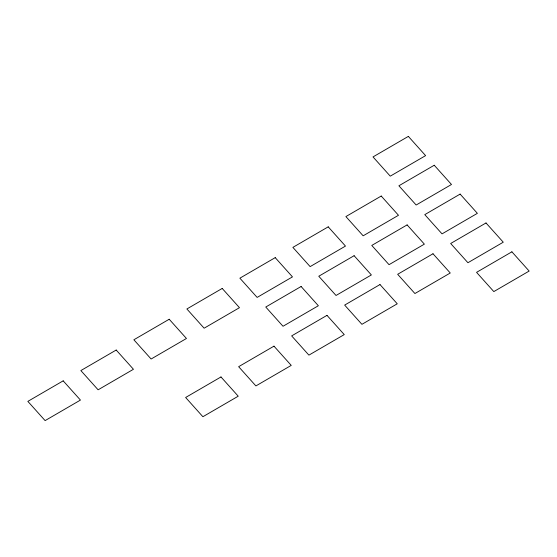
<?xml version="1.0" encoding="UTF-8"?>
<svg xmlns="http://www.w3.org/2000/svg" width="557" height="557" viewBox="0 0 557 557"><rect width="100%" height="100%" fill="white"/><g stroke="black" fill="none" stroke-linecap="round" stroke-linejoin="round"><path stroke-width="0.84" d="M408.351 136.388L373.009 156.921L390.269 176.158L425.604 155.626L408.351 136.388M63.185 380.842L27.85 401.374L45.11 420.612L80.445 400.079L63.185 380.842M116.197 350.04L80.856 370.572L98.116 389.809L133.45 369.277L116.197 350.04M169.203 319.245L133.861 339.777L151.121 359.014L186.456 338.482L169.203 319.245M222.208 288.442L186.874 308.975L204.127 328.212L239.468 307.68L222.208 288.442M275.214 257.64L239.879 278.18L257.132 297.417L292.474 276.885L275.214 257.64M328.219 226.845L292.885 247.378L310.138 266.615L345.479 246.083L328.219 226.845M381.225 196.043L345.89 216.576L363.15 235.813L398.485 215.28L381.225 196.043M434.237 165.248L398.896 185.78L416.156 205.018L451.49 184.485L434.237 165.248M301.1 286.5L265.766 307.032L283.019 326.27L318.36 305.737L301.1 286.5M354.106 255.705L318.771 276.237L336.024 295.475L371.366 274.942L354.106 255.705M407.111 224.903L371.777 245.435L389.037 264.672L424.371 244.14L407.111 224.903M460.124 194.101L424.782 214.633L442.042 233.87L477.377 213.338L460.124 194.101M220.976 376.957L185.634 397.489L202.894 416.727L238.229 396.194L220.976 376.957M273.981 346.155L238.64 366.687L255.9 385.924L291.234 365.392L273.981 346.155M326.987 315.359L291.652 335.892L308.905 355.129L344.247 334.597L326.987 315.359M379.992 284.557L344.658 305.09L361.911 324.327L397.252 303.795L379.992 284.557M432.998 253.762L397.663 274.295L414.916 293.532L450.258 273L432.998 253.762M486.003 222.96L450.669 243.493L467.929 262.73L503.263 242.198L486.003 222.96M511.89 251.82L476.555 272.352L493.815 291.59L529.15 271.057L511.89 251.82"/></g></svg>
